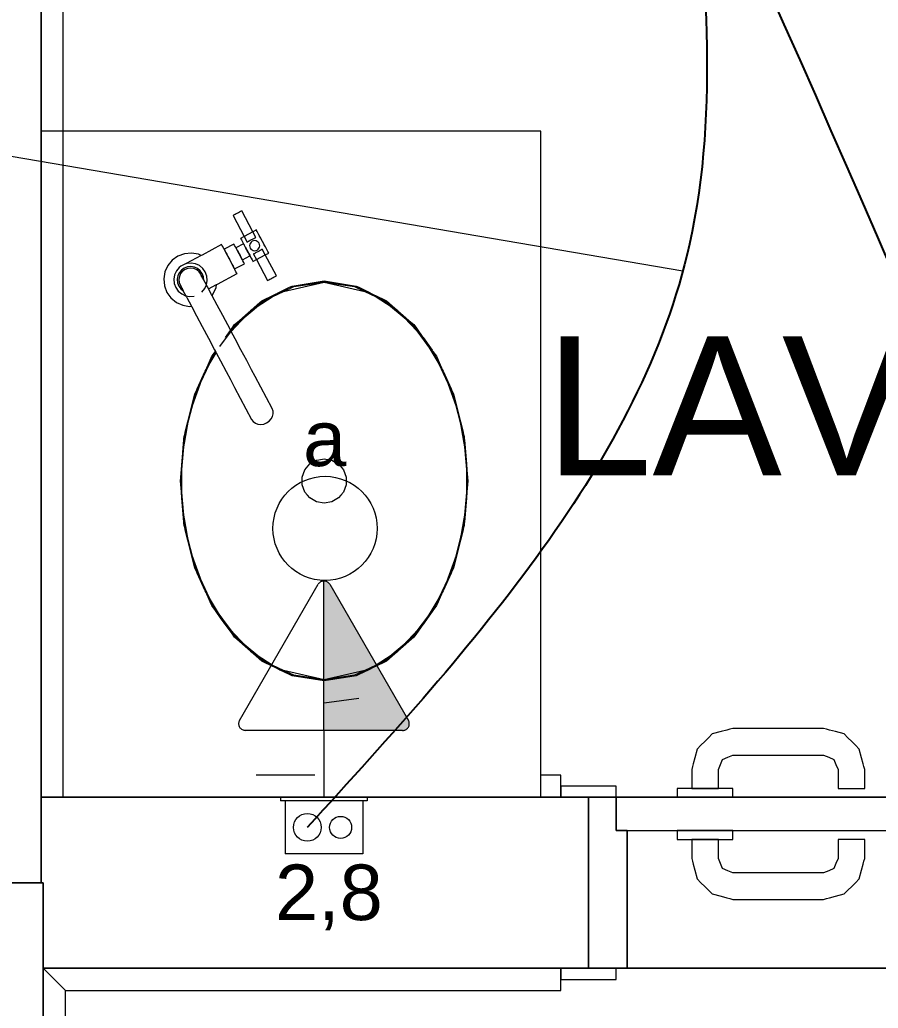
# Model space of a CAD drawing. Header units: millimetres. Extents: x 3.1 to 48, y 1.7 to 17.8.
# Drawn here: x 5.637 to 7.183, y 12.167 to 13.948 of the extents above; entities that cross this region are included whole.
import ezdxf

# ---------------------------------------------------------------- set-up
doc = ezdxf.new("R2010")
doc.units = ezdxf.units.MM
doc.layers.add('EL-Eletroduto', color=30, linetype='Continuous')
for name, color, linetype, lineweight in [('EL-Fios (Retorno)', 10, 'Continuous', 15), ('EL-Interruptor', 3, 'Continuous', 20), ('EL-Tomadas', 150, 'Continuous', 20), ('IFC-Caixa de passagem-Contorno', 44, 'Continuous', 5), ('IFC-Elemento construtivo genérico-Contorno', 253, 'Continuous', 5), ('IFC-Elemento de mobília-Contorno', 253, 'Continuous', 5), ('IFC-Elemento terminal-Contorno', 253, 'Continuous', 5), ('IFC-Laje-Contorno', 253, 'Continuous', 5), ('IFC-Parede padrão-Contorno', 253, 'Continuous', 5), ('IFC-Parede-Contorno', 253, 'Continuous', 5), ('IFC-Porta-Contorno', 253, 'Continuous', 5), ('Textos', 2, 'Continuous', 9)]:
    doc.layers.add(name, color=color, linetype=linetype, lineweight=lineweight)
doc.styles.add('Arial', font='arial.ttf')
doc.styles.get("Standard").update_dxf_attribs({"font": 'arial.ttf'})

msp = doc.modelspace()

# ---------------------------------------------------------------- hatches: boundary and pattern name
at = {"layer": 'EL-Tomadas', "linetype": 'Continuous'}
msp.add_hatch(color=161, dxfattribs=at).paths.add_polyline_path([(6.1852, 12.6675), (6.1852, 12.9368), (6.1876, 12.9366), (6.1907, 12.9355), (6.1929, 12.934), (6.1946, 12.9322), (6.1958, 12.9305), (6.3383, 12.6831), (6.3388, 12.6804), (6.3387, 12.6776), (6.3379, 12.6747), (6.3367, 12.6726), (6.334, 12.6698), (6.3306, 12.668), (6.3281, 12.6675), (6.1852, 12.6675)])

# ---------------------------------------------------------------- linework, layer by layer
at = {"layer": 'EL-Eletroduto'}
for points in [[(6.8436, 14.3227), (6.8436, 13.5437), (6.1552, 12.4928)], [(8.1856, 8.463), (8.1856, 10.1606), (6.8436, 14.3227)]]:
    msp.add_spline(points, degree=3, dxfattribs=at)
at = {"layer": 'EL-Fios (Retorno)'}
msp.add_line((4.8632, 13.8314), (6.8317, 13.4957), dxfattribs=at)
at = {"layer": 'EL-Interruptor'}
msp.add_circle((6.1872, 13.0315), 0.0938, dxfattribs=at)
at = {"layer": 'EL-Tomadas'}
for p, q in [((6.0332, 12.6856), (6.1748, 12.9308)), ((6.1852, 12.6675), (6.1852, 12.9368)), ((6.1956, 12.9308), (6.3373, 12.6854)), ((6.3269, 12.6674), (6.0436, 12.6676)), ((6.1852, 12.6676), (6.1852, 12.547))]:
    msp.add_line(p, q, dxfattribs=at)
for points in [[(6.1956, 12.9308), (6.1948, 12.932), (6.1939, 12.9331), (6.1929, 12.934), (6.1918, 12.9349), (6.1906, 12.9356), (6.1893, 12.9361), (6.188, 12.9365), (6.1866, 12.9367), (6.1852, 12.9368), (6.1838, 12.9367), (6.1824, 12.9365), (6.1811, 12.9361), (6.1798, 12.9356), (6.1786, 12.9349), (6.1775, 12.934), (6.1765, 12.9331), (6.1756, 12.932), (6.1748, 12.9308)], [(6.0332, 12.6856), (6.0326, 12.6843), (6.0321, 12.683), (6.0318, 12.6817), (6.0316, 12.6803), (6.0316, 12.6789), (6.0318, 12.6775), (6.0321, 12.6761), (6.0326, 12.6748), (6.0332, 12.6736), (6.034, 12.6724), (6.0349, 12.6713), (6.0359, 12.6704), (6.037, 12.6696), (6.0382, 12.6689), (6.0395, 12.6683), (6.0408, 12.6679), (6.0422, 12.6677), (6.0436, 12.6676)], [(6.3269, 12.6674), (6.3283, 12.6675), (6.3296, 12.6678), (6.331, 12.6682), (6.3322, 12.6687), (6.3335, 12.6694), (6.3346, 12.6702), (6.3356, 12.6712), (6.3365, 12.6723), (6.3373, 12.6734), (6.3379, 12.6747), (6.3384, 12.676), (6.3387, 12.6774), (6.3388, 12.6787), (6.3388, 12.6801), (6.3387, 12.6815), (6.3384, 12.6829), (6.3379, 12.6842), (6.3373, 12.6854)]]:
    msp.add_lwpolyline(points, dxfattribs=at)
at = {"layer": 'IFC-Caixa de passagem-Contorno'}
for p, q in [((6.2632, 12.5464), (6.1072, 12.5464)), ((6.1072, 12.5464), (6.1072, 12.5404)), ((6.2632, 12.5404), (6.1072, 12.5404)), ((6.1152, 12.5404), (6.1152, 12.4454)), ((6.2552, 12.5404), (6.2552, 12.4454)), ((6.2632, 12.5464), (6.2632, 12.5404)), ((6.2552, 12.4454), (6.1152, 12.4454))]:
    msp.add_line(p, q, dxfattribs=at)
for centre, radius in [((6.1552, 12.4928), 0.025), ((6.2152, 12.4928), 0.0199)]:
    msp.add_circle(centre, radius, dxfattribs=at)
at = {"layer": 'IFC-Elemento construtivo genérico-Contorno', "lineweight": 5}
for p, q in [((5.7156, 13.9043), (5.7156, 14.741)), ((5.6756, 14.0636), (5.6756, 13.747)), ((5.7156, 13.747), (5.7156, 13.9043)), ((6.1686, 12.587), (6.0632, 12.587)), ((6.6116, 12.587), (6.5756, 12.587)), ((6.6116, 12.567), (6.6116, 12.587)), ((6.6116, 12.547), (6.6116, 12.567)), ((6.5756, 12.547), (6.5767, 12.547)), ((6.5767, 12.547), (6.6116, 12.547)), ((5.6796, 12.239), (5.6796, 5.407)), ((5.7196, 12.199), (5.6796, 12.239)), ((5.6796, 12.239), (5.7196, 12.199)), ((6.6116, 12.239), (5.6796, 12.239)), ((6.6116, 12.219), (6.6116, 12.239)), ((6.6116, 12.199), (6.6116, 12.219)), ((5.7196, 5.447), (5.7196, 12.199)), ((5.7196, 12.199), (6.6116, 12.199))]:
    msp.add_line(p, q, dxfattribs=at)
at = {"layer": 'IFC-Elemento de mobília-Contorno', "lineweight": 5}
for p, q in [((5.6756, 13.747), (5.6756, 13.5749)), ((5.7156, 13.747), (5.6756, 13.747)), ((5.7156, 13.4862), (5.7156, 13.747)), ((5.9406, 13.747), (5.7156, 13.747)), ((5.949, 13.747), (5.9406, 13.747)), ((5.9779, 13.747), (5.949, 13.747)), ((6.0716, 13.747), (5.9779, 13.747)), ((6.0968, 13.747), (6.0716, 13.747)), ((6.1662, 13.747), (6.0968, 13.747)), ((6.205, 13.747), (6.1662, 13.747)), ((6.2743, 13.747), (6.205, 13.747)), ((6.2996, 13.747), (6.2743, 13.747)), ((6.3932, 13.747), (6.2996, 13.747)), ((6.4222, 13.747), (6.3932, 13.747)), ((6.4751, 13.747), (6.4222, 13.747)), ((6.5756, 13.747), (6.4751, 13.747)), ((6.5756, 13.5857), (6.5756, 13.747)), ((5.6756, 13.5749), (5.6756, 13.3212)), ((6.5756, 13.5385), (6.5756, 13.5857)), ((6.5756, 13.447), (6.5756, 13.5385)), ((5.7156, 13.2672), (5.7156, 13.4862)), ((6.105, 13.457), (6.1232, 13.4659)), ((6.1232, 13.4659), (6.128, 13.4682)), ((6.128, 13.4682), (6.1856, 13.4773)), ((6.1856, 13.4773), (6.2431, 13.4682)), ((6.2431, 13.4682), (6.248, 13.4659)), ((6.248, 13.4659), (6.2673, 13.4564)), ((6.0767, 13.4432), (6.0828, 13.4462)), ((6.0828, 13.4462), (6.0847, 13.4471)), ((6.0847, 13.4471), (6.0969, 13.4531)), ((6.0969, 13.4531), (6.1046, 13.4568)), ((6.1046, 13.4568), (6.105, 13.457)), ((6.2673, 13.4564), (6.268, 13.4561)), ((6.268, 13.4561), (6.2864, 13.4471)), ((6.2864, 13.4471), (6.2883, 13.4462)), ((6.2883, 13.4462), (6.2978, 13.4416)), ((6.5756, 13.4161), (6.5756, 13.447)), ((6.0331, 13.4063), (6.0697, 13.4384)), ((6.0697, 13.4384), (6.0734, 13.4416)), ((6.0734, 13.4416), (6.0767, 13.4432)), ((6.2978, 13.4416), (6.3381, 13.4063)), ((6.5756, 13.3088), (6.5756, 13.4161)), ((6.0196, 13.392), (6.0243, 13.3987)), ((6.0243, 13.3987), (6.0331, 13.4063)), ((6.3381, 13.4063), (6.3468, 13.3987)), ((6.3468, 13.3987), (6.3516, 13.392)), ((6.0077, 13.3755), (6.0196, 13.392)), ((6.3516, 13.392), (6.3634, 13.3755)), ((6.3634, 13.3755), (6.3637, 13.3752)), ((6.3637, 13.3752), (6.38, 13.3524)), ((5.9802, 13.3346), (5.9834, 13.3416)), ((5.9834, 13.3416), (5.984, 13.3425)), ((5.984, 13.3425), (5.9898, 13.3505)), ((6.38, 13.3524), (6.3814, 13.3505)), ((6.3814, 13.3505), (6.3878, 13.3416)), ((6.3878, 13.3416), (6.3897, 13.3374)), ((5.6756, 13.3212), (5.6756, 13.2477)), ((5.9722, 13.3167), (5.9802, 13.3346)), ((6.3897, 13.3374), (6.3909, 13.3346)), ((6.3909, 13.3346), (6.399, 13.3167)), ((5.957, 13.2831), (5.9712, 13.3146)), ((5.9712, 13.3146), (5.9722, 13.3167)), ((6.399, 13.3167), (6.3999, 13.3146)), ((6.3999, 13.3146), (6.4141, 13.2831)), ((6.5756, 13.3062), (6.5756, 13.3088)), ((6.5756, 13.1984), (6.5756, 13.3062)), ((5.9509, 13.2668), (5.9516, 13.2693)), ((5.9516, 13.2693), (5.9526, 13.2733)), ((5.9526, 13.2733), (5.9562, 13.2814)), ((5.9562, 13.2814), (5.957, 13.2831)), ((6.4141, 13.2831), (6.4149, 13.2814)), ((6.4149, 13.2814), (6.4186, 13.2733)), ((6.4186, 13.2733), (6.4196, 13.2693)), ((6.4196, 13.2693), (6.4202, 13.2668)), ((5.7156, 13.2655), (5.7156, 13.2672)), ((5.7156, 13.1284), (5.7156, 13.2655)), ((5.9454, 13.2447), (5.9467, 13.2499)), ((5.9467, 13.2499), (5.9509, 13.2668)), ((6.4202, 13.2668), (6.4244, 13.2499)), ((6.4244, 13.2499), (6.4258, 13.2447)), ((5.6756, 13.2477), (5.6756, 13.1406)), ((5.9354, 13.2049), (5.9454, 13.2447)), ((6.4258, 13.2447), (6.4358, 13.2049)), ((5.9331, 13.1932), (5.9335, 13.1971)), ((5.9335, 13.1971), (5.935, 13.2033)), ((5.935, 13.2033), (5.9354, 13.2049)), ((6.4358, 13.2049), (6.4361, 13.2033)), ((6.4361, 13.2033), (6.4377, 13.1971)), ((6.4377, 13.1971), (6.438, 13.1932)), ((6.5756, 13.154), (6.5756, 13.1984)), ((5.9318, 13.1766), (5.933, 13.1913)), ((5.933, 13.1913), (5.9331, 13.1932)), ((6.438, 13.1932), (6.4382, 13.1913)), ((6.4382, 13.1913), (6.4417, 13.1477)), ((5.9275, 13.1231), (5.9311, 13.1677)), ((5.9311, 13.1677), (5.9318, 13.1766)), ((6.4417, 13.1477), (6.4426, 13.1363)), ((6.5756, 13.0799), (6.5756, 13.154)), ((5.6756, 13.1406), (5.6756, 13.0933)), ((5.7156, 13.1056), (5.7156, 13.1284)), ((6.4426, 13.1363), (6.4437, 13.1231)), ((5.927, 13.117), (5.9275, 13.1231)), ((5.9275, 13.1108), (5.927, 13.117)), ((5.9285, 13.0976), (5.9275, 13.1108)), ((6.4437, 13.1108), (6.4426, 13.0976)), ((6.4437, 13.1231), (6.4442, 13.117)), ((6.4442, 13.117), (6.4437, 13.1108)), ((5.6756, 13.0933), (5.6756, 12.9863)), ((5.7156, 12.9685), (5.7156, 13.1056)), ((5.9295, 13.0862), (5.9285, 13.0976)), ((6.4426, 13.0976), (6.4417, 13.0862)), ((5.933, 13.0427), (5.9295, 13.0862)), ((6.4417, 13.0862), (6.4382, 13.0427)), ((6.5756, 13.0355), (6.5756, 13.0799)), ((5.9331, 13.0407), (5.933, 13.0427)), ((5.9335, 13.0368), (5.9331, 13.0407)), ((5.935, 13.0306), (5.9335, 13.0368)), ((6.4377, 13.0368), (6.4361, 13.0306)), ((6.438, 13.0407), (6.4377, 13.0368)), ((6.4382, 13.0427), (6.438, 13.0407)), ((5.9354, 13.0291), (5.935, 13.0306)), ((5.9454, 12.9892), (5.9354, 13.0291)), ((6.4358, 13.0291), (6.4258, 12.9892)), ((6.4361, 13.0306), (6.4358, 13.0291)), ((6.5756, 12.9278), (6.5756, 13.0355)), ((5.6756, 12.9863), (5.6756, 12.9127)), ((5.9467, 12.984), (5.9454, 12.9892)), ((5.9509, 12.9672), (5.9467, 12.984)), ((6.4244, 12.984), (6.4202, 12.9672)), ((6.4258, 12.9892), (6.4244, 12.984)), ((5.7156, 12.9668), (5.7156, 12.9685)), ((5.7156, 12.7478), (5.7156, 12.9668)), ((5.9526, 12.9606), (5.9509, 12.9672)), ((6.4202, 12.9672), (6.4196, 12.9647)), ((5.9562, 12.9525), (5.9526, 12.9606)), ((5.957, 12.9508), (5.9562, 12.9525)), ((5.9712, 12.9193), (5.957, 12.9508)), ((6.4141, 12.9508), (6.3999, 12.9193)), ((6.4149, 12.9525), (6.4141, 12.9508)), ((6.4186, 12.9606), (6.4149, 12.9525)), ((6.4196, 12.9647), (6.4186, 12.9606)), ((5.6756, 12.9127), (5.6756, 12.6591)), ((5.9722, 12.9172), (5.9712, 12.9193)), ((5.9802, 12.8993), (5.9722, 12.9172)), ((6.399, 12.9172), (6.3909, 12.8993)), ((6.3999, 12.9193), (6.399, 12.9172)), ((6.5756, 12.9252), (6.5756, 12.9278)), ((6.5756, 12.8179), (6.5756, 12.9252)), ((5.9834, 12.8923), (5.9802, 12.8993)), ((6.3909, 12.8993), (6.3878, 12.8923)), ((5.9898, 12.8834), (5.9834, 12.8923)), ((5.9911, 12.8816), (5.9898, 12.8834)), ((5.9991, 12.8705), (5.9911, 12.8816)), ((6.38, 12.8816), (6.3637, 12.8587)), ((6.3814, 12.8834), (6.38, 12.8816)), ((6.3878, 12.8923), (6.3814, 12.8834)), ((6.0075, 12.8587), (5.9991, 12.8705)), ((6.0077, 12.8584), (6.0075, 12.8587)), ((6.0196, 12.8419), (6.0077, 12.8584)), ((6.3635, 12.8584), (6.3516, 12.8419)), ((6.3637, 12.8587), (6.3635, 12.8584)), ((6.0243, 12.8353), (6.0196, 12.8419)), ((6.3516, 12.8419), (6.3468, 12.8353)), ((6.0331, 12.8276), (6.0243, 12.8353)), ((6.0734, 12.7923), (6.0331, 12.8276)), ((6.3381, 12.8276), (6.2978, 12.7923)), ((6.3468, 12.8353), (6.3381, 12.8276)), ((6.5756, 12.6954), (6.5756, 12.8179)), ((6.0828, 12.7877), (6.0734, 12.7923)), ((6.0847, 12.7868), (6.0828, 12.7877)), ((6.2883, 12.7877), (6.2864, 12.7868)), ((6.2978, 12.7923), (6.2883, 12.7877)), ((6.1031, 12.7778), (6.0847, 12.7868)), ((6.1038, 12.7775), (6.1031, 12.7778)), ((6.1232, 12.7681), (6.1038, 12.7775)), ((6.2661, 12.7769), (6.248, 12.7681)), ((6.2665, 12.7771), (6.2661, 12.7769)), ((6.2864, 12.7868), (6.2665, 12.7771)), ((6.128, 12.7657), (6.1232, 12.7681)), ((6.1856, 12.7567), (6.128, 12.7657)), ((6.2431, 12.7657), (6.1856, 12.7567)), ((6.248, 12.7681), (6.2431, 12.7657)), ((5.7156, 12.587), (5.7156, 12.7478)), ((6.5756, 12.6681), (6.5756, 12.6954)), ((6.5756, 12.6481), (6.5756, 12.6681)), ((5.6756, 12.6591), (5.6756, 12.547)), ((6.5756, 12.587), (6.5756, 12.6481)), ((5.7156, 12.547), (5.7156, 12.587)), ((6.5756, 12.547), (6.5756, 12.587)), ((5.6756, 12.547), (5.7156, 12.547)), ((5.7156, 12.547), (5.7945, 12.547)), ((5.7945, 12.547), (5.9731, 12.547)), ((5.9731, 12.547), (6.0175, 12.547)), ((6.0175, 12.547), (6.0565, 12.547)), ((6.0565, 12.547), (6.1391, 12.547)), ((6.1391, 12.547), (6.1399, 12.547)), ((6.1399, 12.547), (6.2313, 12.547)), ((6.2313, 12.547), (6.232, 12.547)), ((6.232, 12.547), (6.3536, 12.547)), ((6.3536, 12.547), (6.3981, 12.547)), ((6.3981, 12.547), (6.5756, 12.547))]:
    msp.add_line(p, q, dxfattribs=at)
at = {"layer": 'IFC-Elemento terminal-Contorno', "lineweight": 5}
for p, q in [((6.0217, 13.5952), (6.0214, 13.595)), ((6.0214, 13.595), (6.0414, 13.5574)), ((6.0225, 13.5956), (6.0217, 13.5952)), ((6.0238, 13.5963), (6.0225, 13.5956)), ((6.0254, 13.5971), (6.0238, 13.5963)), ((6.0273, 13.5981), (6.0254, 13.5971)), ((6.0294, 13.5992), (6.0273, 13.5981)), ((6.0315, 13.6003), (6.0294, 13.5992)), ((6.0334, 13.6014), (6.0315, 13.6003)), ((6.035, 13.6022), (6.0334, 13.6014)), ((6.0363, 13.6029), (6.035, 13.6022)), ((6.0371, 13.6033), (6.0363, 13.6029)), ((6.0374, 13.6035), (6.0371, 13.6033)), ((6.0574, 13.5659), (6.0374, 13.6035)), ((6.0414, 13.5574), (6.0352, 13.5541)), ((6.0352, 13.5541), (6.0356, 13.5534)), ((6.0356, 13.5534), (6.0367, 13.5513)), ((6.0574, 13.5659), (6.0414, 13.5574)), ((6.0414, 13.5574), (6.0467, 13.5474)), ((6.0547, 13.5517), (6.0568, 13.5528)), ((6.0568, 13.5528), (6.0587, 13.5538)), ((6.0635, 13.5692), (6.0574, 13.5659)), ((6.0627, 13.5559), (6.0574, 13.5659)), ((6.0587, 13.5538), (6.0603, 13.5547)), ((6.0603, 13.5547), (6.0616, 13.5553)), ((6.0616, 13.5553), (6.0624, 13.5558)), ((6.0624, 13.5558), (6.0627, 13.5559)), ((6.0639, 13.5685), (6.0635, 13.5692)), ((6.065, 13.5664), (6.0639, 13.5685)), ((6.0668, 13.5631), (6.065, 13.5664)), ((6.0688, 13.5592), (6.0668, 13.5631)), ((6.0689, 13.5592), (6.0688, 13.5592)), ((6.0691, 13.5588), (6.0689, 13.5592)), ((6.0694, 13.5582), (6.0691, 13.5588)), ((6.0714, 13.5545), (6.0694, 13.5582)), ((6.0717, 13.5538), (6.0714, 13.5545)), ((6.0746, 13.5484), (6.0717, 13.5538)), ((6.0009, 13.5427), (5.9658, 13.524)), ((6.0014, 13.5418), (6.0009, 13.5427)), ((6.0028, 13.5392), (6.0014, 13.5418)), ((6.005, 13.535), (6.0028, 13.5392)), ((6.0054, 13.5343), (6.005, 13.535)), ((6.0232, 13.5437), (6.0054, 13.5343)), ((6.0235, 13.5431), (6.0232, 13.5437)), ((6.0244, 13.5414), (6.0235, 13.5431)), ((6.0259, 13.5385), (6.0244, 13.5414)), ((6.0279, 13.5349), (6.0259, 13.5385)), ((6.0406, 13.5441), (6.0268, 13.5368)), ((6.0268, 13.5368), (6.027, 13.5365)), ((6.027, 13.5365), (6.0276, 13.5354)), ((6.0276, 13.5354), (6.0285, 13.5337)), ((6.0301, 13.5306), (6.0279, 13.5349)), ((6.0367, 13.5513), (6.0385, 13.548)), ((6.0385, 13.548), (6.0405, 13.5442)), ((6.0405, 13.5442), (6.0405, 13.5442)), ((6.0405, 13.5442), (6.0408, 13.5437)), ((6.0407, 13.5437), (6.0406, 13.5441)), ((6.0413, 13.5427), (6.0407, 13.5437)), ((6.0408, 13.5437), (6.0411, 13.5432)), ((6.0411, 13.5432), (6.043, 13.5394)), ((6.0422, 13.541), (6.0413, 13.5427)), ((6.0434, 13.5387), (6.0422, 13.541)), ((6.043, 13.5394), (6.0434, 13.5387)), ((6.0434, 13.5387), (6.0463, 13.5333)), ((6.0448, 13.5361), (6.0434, 13.5387)), ((6.0463, 13.5333), (6.0448, 13.5361)), ((6.0467, 13.5474), (6.047, 13.5476)), ((6.047, 13.5476), (6.0478, 13.548)), ((6.0478, 13.548), (6.0491, 13.5487)), ((6.0491, 13.5487), (6.0507, 13.5496)), ((6.0507, 13.5496), (6.0526, 13.5506)), ((6.0518, 13.5435), (6.0514, 13.5412)), ((6.0514, 13.5412), (6.0517, 13.5388)), ((6.0517, 13.5388), (6.0525, 13.5366)), ((6.0528, 13.5456), (6.0518, 13.5435)), ((6.0525, 13.5366), (6.0538, 13.5347)), ((6.0526, 13.5506), (6.0547, 13.5517)), ((6.0543, 13.5474), (6.0528, 13.5456)), ((6.0562, 13.5488), (6.0543, 13.5474)), ((6.0584, 13.5496), (6.0562, 13.5488)), ((6.0608, 13.5499), (6.0584, 13.5496)), ((6.0631, 13.5495), (6.0608, 13.5499)), ((6.0652, 13.5485), (6.0631, 13.5495)), ((6.067, 13.547), (6.0652, 13.5485)), ((6.0666, 13.5343), (6.0681, 13.5361)), ((6.0684, 13.5451), (6.067, 13.547)), ((6.0681, 13.5361), (6.0691, 13.5382)), ((6.0692, 13.5429), (6.0684, 13.5451)), ((6.0691, 13.5382), (6.0695, 13.5405)), ((6.0695, 13.5405), (6.0692, 13.5429)), ((6.0775, 13.543), (6.0746, 13.5484)), ((6.0778, 13.5423), (6.0775, 13.543)), ((6.0798, 13.5385), (6.0778, 13.5423)), ((6.0801, 13.538), (6.0798, 13.5385)), ((6.0804, 13.5375), (6.0801, 13.538)), ((6.0804, 13.5375), (6.0804, 13.5375)), ((6.0824, 13.5337), (6.0804, 13.5375)), ((5.9223, 13.5219), (5.9121, 13.5146)), ((5.9341, 13.5263), (5.9223, 13.5219)), ((5.9466, 13.5275), (5.9341, 13.5263)), ((5.9641, 13.5231), (5.9368, 13.5086)), ((5.959, 13.5254), (5.9466, 13.5275)), ((5.9641, 13.5231), (5.959, 13.5254)), ((5.9658, 13.524), (5.9641, 13.5231)), ((6.0054, 13.5343), (6.0057, 13.5337)), ((6.0078, 13.5296), (6.0054, 13.5343)), ((6.0057, 13.5337), (6.0066, 13.5319)), ((6.0066, 13.5319), (6.0081, 13.5291)), ((6.0112, 13.5233), (6.0078, 13.5296)), ((6.0081, 13.5291), (6.0101, 13.5254)), ((6.0101, 13.5254), (6.0123, 13.5211)), ((6.0148, 13.5166), (6.0112, 13.5233)), ((6.0123, 13.5211), (6.0148, 13.5166)), ((6.0285, 13.5337), (6.0297, 13.5314)), ((6.0297, 13.5314), (6.0311, 13.5288)), ((6.0326, 13.526), (6.0301, 13.5306)), ((6.0311, 13.5288), (6.0326, 13.526)), ((6.035, 13.5215), (6.0326, 13.526)), ((6.0326, 13.526), (6.0341, 13.5232)), ((6.0341, 13.5232), (6.0354, 13.5206)), ((6.0373, 13.5172), (6.035, 13.5215)), ((6.0354, 13.5206), (6.0366, 13.5184)), ((6.0366, 13.5184), (6.0375, 13.5167)), ((6.0383, 13.5152), (6.0373, 13.5172)), ((6.0383, 13.5152), (6.052, 13.5225)), ((6.0463, 13.5333), (6.0492, 13.5279)), ((6.0478, 13.5305), (6.0463, 13.5333)), ((6.0492, 13.5279), (6.0478, 13.5305)), ((6.0492, 13.5279), (6.0495, 13.5272)), ((6.0503, 13.5257), (6.0492, 13.5279)), ((6.0495, 13.5272), (6.0515, 13.5235)), ((6.0513, 13.524), (6.0503, 13.5257)), ((6.0518, 13.5229), (6.0513, 13.524)), ((6.0515, 13.5235), (6.0518, 13.5229)), ((6.052, 13.5225), (6.0518, 13.5229)), ((6.0518, 13.5229), (6.052, 13.5225)), ((6.052, 13.5225), (6.052, 13.5225)), ((6.052, 13.5225), (6.0541, 13.5186)), ((6.0538, 13.5347), (6.0557, 13.5332)), ((6.0541, 13.5186), (6.0559, 13.5153)), ((6.0557, 13.5332), (6.0578, 13.5322)), ((6.0578, 13.5322), (6.0601, 13.5318)), ((6.0585, 13.5259), (6.0582, 13.5258)), ((6.0582, 13.5258), (6.0635, 13.5158)), ((6.0593, 13.5264), (6.0585, 13.5259)), ((6.0606, 13.527), (6.0593, 13.5264)), ((6.0601, 13.5318), (6.0625, 13.5321)), ((6.0622, 13.5279), (6.0606, 13.527)), ((6.0641, 13.5289), (6.0622, 13.5279)), ((6.0625, 13.5321), (6.0647, 13.5329)), ((6.0635, 13.5158), (6.0795, 13.5243)), ((6.0662, 13.53), (6.0641, 13.5289)), ((6.0647, 13.5329), (6.0666, 13.5343)), ((6.0683, 13.5311), (6.0662, 13.53)), ((6.0702, 13.5321), (6.0683, 13.5311)), ((6.0718, 13.533), (6.0702, 13.5321)), ((6.0731, 13.5337), (6.0718, 13.533)), ((6.0739, 13.5341), (6.0731, 13.5337)), ((6.0742, 13.5343), (6.0739, 13.5341)), ((6.0795, 13.5243), (6.0742, 13.5343)), ((6.0795, 13.5243), (6.0857, 13.5276)), ((6.0995, 13.4867), (6.0795, 13.5243)), ((6.0842, 13.5304), (6.0824, 13.5337)), ((6.0853, 13.5283), (6.0842, 13.5304)), ((6.0857, 13.5276), (6.0853, 13.5283)), ((5.9041, 13.5049), (5.8989, 13.4935)), ((5.9121, 13.5146), (5.9041, 13.5049)), ((5.9244, 13.5014), (5.9194, 13.4953)), ((5.9277, 13.5037), (5.9244, 13.5014)), ((5.9308, 13.506), (5.9277, 13.5037)), ((5.9336, 13.5006), (5.9285, 13.497)), ((5.9344, 13.5073), (5.9308, 13.506)), ((5.9395, 13.5028), (5.9336, 13.5006)), ((5.9381, 13.5087), (5.9344, 13.5073)), ((5.9368, 13.5086), (5.9344, 13.5073)), ((5.9402, 13.4999), (5.935, 13.4979)), ((5.9402, 13.4999), (5.935, 13.498)), ((5.9459, 13.5095), (5.9381, 13.5087)), ((5.9457, 13.5034), (5.9395, 13.5028)), ((5.9456, 13.5004), (5.9402, 13.4999)), ((5.9456, 13.5004), (5.9402, 13.4999)), ((5.951, 13.4995), (5.9456, 13.5004)), ((5.951, 13.4995), (5.9456, 13.5004)), ((5.9519, 13.5024), (5.9457, 13.5034)), ((5.9537, 13.5082), (5.9459, 13.5095)), ((5.956, 13.4972), (5.951, 13.4995)), ((5.956, 13.4972), (5.951, 13.4995)), ((5.9576, 13.4998), (5.9519, 13.5024)), ((5.9608, 13.5049), (5.9537, 13.5082)), ((5.9625, 13.4958), (5.9576, 13.4998)), ((5.9669, 13.4999), (5.9608, 13.5049)), ((5.9714, 13.4935), (5.9669, 13.4999)), ((6.0184, 13.5098), (6.0148, 13.5166)), ((6.0148, 13.5166), (6.0172, 13.512)), ((6.0172, 13.512), (6.0195, 13.5077)), ((6.0217, 13.5035), (6.0184, 13.5098)), ((6.0195, 13.5077), (6.0214, 13.5041)), ((6.0214, 13.5041), (6.0229, 13.5012)), ((6.0242, 13.4989), (6.0217, 13.5035)), ((6.0229, 13.5012), (6.0239, 13.4995)), ((6.0239, 13.4995), (6.0242, 13.4989)), ((6.0242, 13.4989), (6.042, 13.5083)), ((6.0375, 13.5167), (6.0381, 13.5156)), ((6.0381, 13.5156), (6.0383, 13.5152)), ((6.0392, 13.5135), (6.0383, 13.5152)), ((6.0407, 13.5107), (6.0392, 13.5135)), ((6.0417, 13.5089), (6.0407, 13.5107)), ((6.042, 13.5083), (6.0417, 13.5089)), ((6.0559, 13.5153), (6.057, 13.5132)), ((6.057, 13.5132), (6.0573, 13.5125)), ((6.0573, 13.5125), (6.0635, 13.5158)), ((6.0635, 13.5158), (6.0835, 13.4782)), ((5.8989, 13.4935), (5.8968, 13.4811)), ((5.9162, 13.4882), (5.9149, 13.4805)), ((5.9194, 13.4953), (5.9162, 13.4882)), ((5.9219, 13.4864), (5.9209, 13.4803)), ((5.9245, 13.4922), (5.9219, 13.4864)), ((5.9248, 13.4856), (5.9239, 13.4801)), ((5.9248, 13.4855), (5.9239, 13.4801)), ((5.9285, 13.497), (5.9245, 13.4922)), ((5.9271, 13.4905), (5.9248, 13.4855)), ((5.9271, 13.4905), (5.9248, 13.4856)), ((5.9306, 13.4948), (5.9271, 13.4905)), ((5.9306, 13.4948), (5.9271, 13.4905)), ((5.935, 13.498), (5.9306, 13.4948)), ((5.935, 13.4979), (5.9306, 13.4948)), ((5.9603, 13.4937), (5.956, 13.4972)), ((5.9603, 13.4937), (5.956, 13.4972)), ((5.9634, 13.4893), (5.9603, 13.4937)), ((5.9634, 13.4893), (5.9603, 13.4937)), ((5.9661, 13.4907), (5.9625, 13.4958)), ((5.9661, 13.4842), (5.9634, 13.4893)), ((5.9654, 13.4841), (5.9634, 13.4893)), ((5.9683, 13.4848), (5.9661, 13.4907)), ((5.9688, 13.4791), (5.9661, 13.4842)), ((5.9689, 13.479), (5.9683, 13.4848)), ((5.9742, 13.4862), (5.9714, 13.4935)), ((5.9749, 13.4784), (5.9742, 13.4862)), ((5.9935, 13.4718), (6.0287, 13.4905)), ((6.0246, 13.4981), (6.0242, 13.4989)), ((6.0268, 13.494), (6.0246, 13.4981)), ((6.0282, 13.4914), (6.0268, 13.494)), ((6.0287, 13.4905), (6.0282, 13.4914)), ((6.0894, 13.4814), (6.0915, 13.4825)), ((6.0915, 13.4825), (6.0936, 13.4836)), ((6.0936, 13.4836), (6.0955, 13.4846)), ((6.0955, 13.4846), (6.0971, 13.4854)), ((6.0971, 13.4854), (6.0984, 13.4861)), ((6.0984, 13.4861), (6.0992, 13.4865)), ((6.0992, 13.4865), (6.0995, 13.4867)), ((5.8968, 13.4811), (5.898, 13.4686)), ((5.898, 13.4686), (5.9024, 13.4568)), ((5.9149, 13.4805), (5.9156, 13.4727)), ((5.9156, 13.4727), (5.9184, 13.4653)), ((5.9184, 13.4653), (5.9229, 13.4589)), ((5.9209, 13.4803), (5.9215, 13.474)), ((5.9215, 13.474), (5.9237, 13.4681)), ((5.9237, 13.4681), (5.9273, 13.463)), ((5.9239, 13.4801), (5.9244, 13.4747)), ((5.9239, 13.4801), (5.9244, 13.4747)), ((5.9244, 13.4747), (5.9275, 13.468)), ((5.9244, 13.4747), (5.9264, 13.4696)), ((5.9264, 13.4696), (5.9275, 13.468)), ((5.9275, 13.468), (5.9279, 13.4671)), ((5.9279, 13.4671), (5.9275, 13.4674)), ((5.9275, 13.4674), (5.928, 13.4669)), ((5.9279, 13.4671), (5.928, 13.4669)), ((5.928, 13.4669), (5.9283, 13.4661)), ((5.9283, 13.4661), (5.9287, 13.4653)), ((5.9287, 13.4653), (5.9286, 13.4653)), ((5.9286, 13.4653), (5.9287, 13.4653)), ((5.9287, 13.4653), (5.9306, 13.4639)), ((5.9287, 13.4653), (5.9287, 13.4653)), ((5.9287, 13.4653), (5.9291, 13.4645)), ((5.9291, 13.4645), (5.9296, 13.4635)), ((5.9689, 13.479), (5.9688, 13.4791)), ((5.969, 13.4789), (5.9689, 13.479)), ((5.9735, 13.4703), (5.969, 13.4789)), ((5.9704, 13.4635), (5.9736, 13.4706)), ((5.9745, 13.4685), (5.9735, 13.4703)), ((5.9736, 13.4706), (5.9749, 13.4784)), ((5.9758, 13.466), (5.9745, 13.4685)), ((5.9773, 13.4632), (5.9758, 13.466)), ((5.9773, 13.4632), (5.9918, 13.4709)), ((5.9857, 13.4539), (5.9909, 13.4653)), ((5.9909, 13.4653), (5.9918, 13.4709)), ((5.9918, 13.4709), (5.9935, 13.4718)), ((6.0835, 13.4782), (6.0838, 13.4784)), ((6.0838, 13.4784), (6.0846, 13.4788)), ((6.0846, 13.4788), (6.0859, 13.4795)), ((6.0859, 13.4795), (6.0875, 13.4803)), ((6.0875, 13.4803), (6.0894, 13.4814)), ((6.1046, 13.4568), (6.1856, 13.4753)), ((6.1136, 13.4589), (6.1311, 13.4671)), ((6.1311, 13.4671), (6.1856, 13.4753)), ((6.1856, 13.4753), (6.1311, 13.4671)), ((6.1856, 13.4753), (6.2401, 13.4671)), ((6.2401, 13.4671), (6.1856, 13.4753)), ((6.1856, 13.4753), (6.2665, 13.4568)), ((6.2401, 13.4671), (6.2576, 13.4589)), ((6.2661, 13.457), (6.2401, 13.4671)), ((5.9024, 13.4568), (5.9097, 13.4466)), ((5.9097, 13.4466), (5.9194, 13.4386)), ((5.9229, 13.4589), (5.929, 13.4539)), ((5.9273, 13.463), (5.9318, 13.4593)), ((5.929, 13.4539), (5.9361, 13.4507)), ((5.9296, 13.4635), (5.9317, 13.4594)), ((5.9317, 13.4594), (5.9318, 13.4593)), ((5.9318, 13.4593), (5.9319, 13.4591)), ((5.9319, 13.4591), (5.9364, 13.4506)), ((5.9361, 13.4507), (5.9439, 13.4494)), ((5.9364, 13.4506), (5.9374, 13.4488)), ((5.9374, 13.4488), (5.9388, 13.4462)), ((5.9388, 13.4462), (5.9458, 13.433)), ((5.9439, 13.4494), (5.9517, 13.4501)), ((5.9654, 13.4574), (5.9704, 13.4635)), ((5.9829, 13.4528), (5.9773, 13.4632)), ((5.9836, 13.4514), (5.9829, 13.4528)), ((5.9836, 13.4514), (5.9857, 13.4539)), ((5.9841, 13.4504), (5.9836, 13.4514)), ((5.9929, 13.4339), (5.9841, 13.4504)), ((6.053, 13.4237), (6.1038, 13.4564)), ((6.1032, 13.4561), (6.0782, 13.4423)), ((6.0782, 13.4423), (6.0917, 13.4486)), ((6.0917, 13.4486), (6.1136, 13.4589)), ((6.2576, 13.4589), (6.2795, 13.4486)), ((6.2673, 13.4564), (6.3181, 13.4237)), ((6.2795, 13.4486), (6.293, 13.4423)), ((5.9194, 13.4386), (5.9308, 13.4334)), ((5.9308, 13.4334), (5.9432, 13.4313)), ((5.9432, 13.4313), (5.9465, 13.4317)), ((5.9458, 13.433), (5.9465, 13.4317)), ((5.9465, 13.4317), (5.947, 13.4307)), ((5.947, 13.4307), (5.9558, 13.4142)), ((6.0029, 13.415), (5.9929, 13.4339)), ((6.0417, 13.4117), (6.0782, 13.4423)), ((6.0782, 13.4423), (6.053, 13.4237)), ((6.293, 13.4423), (6.3051, 13.4321)), ((6.3181, 13.4237), (6.293, 13.4423)), ((6.3051, 13.4321), (6.3294, 13.4117)), ((5.9558, 13.4142), (5.9659, 13.3953)), ((6.0166, 13.3892), (6.0029, 13.415)), ((6.0181, 13.3865), (6.053, 13.4237)), ((6.053, 13.4237), (6.0292, 13.4012)), ((6.0292, 13.4012), (6.0417, 13.4117)), ((6.3419, 13.4012), (6.3181, 13.4237)), ((6.3181, 13.4237), (6.3637, 13.3752)), ((6.3294, 13.4117), (6.3419, 13.4012)), ((5.9659, 13.3953), (5.9771, 13.3742)), ((6.0188, 13.3873), (6.0292, 13.4012)), ((6.3419, 13.4012), (6.3523, 13.3873)), ((6.3634, 13.3755), (6.3419, 13.4012)), ((5.9979, 13.3593), (6.0188, 13.3873)), ((6.017, 13.3885), (6.0166, 13.3892)), ((6.0176, 13.3873), (6.017, 13.3885)), ((6.0181, 13.3865), (6.0176, 13.3873)), ((6.0182, 13.3864), (6.0181, 13.3865)), ((6.0254, 13.3728), (6.0182, 13.3864)), ((6.3523, 13.3873), (6.384, 13.345)), ((5.9771, 13.3742), (5.9883, 13.353)), ((6.0357, 13.3533), (6.0254, 13.3728)), ((6.3644, 13.3742), (6.3999, 13.3146)), ((5.9712, 13.3146), (5.9911, 13.3479)), ((5.9792, 13.328), (5.9872, 13.345)), ((5.9902, 13.3495), (5.9872, 13.345)), ((5.9872, 13.345), (5.9903, 13.3492)), ((5.9883, 13.353), (5.9897, 13.3504)), ((5.9897, 13.3504), (5.9899, 13.3501)), ((5.9899, 13.3501), (5.9902, 13.3495)), ((5.9902, 13.3495), (5.9903, 13.3492)), ((5.9903, 13.3492), (5.9911, 13.3479)), ((5.9911, 13.3479), (5.9987, 13.3336)), ((6.0461, 13.3338), (6.0357, 13.3533)), ((6.384, 13.345), (6.392, 13.328)), ((6.399, 13.3167), (6.384, 13.345)), ((5.9631, 13.2937), (5.9792, 13.328)), ((5.9987, 13.3336), (6.009, 13.3141)), ((6.0549, 13.3172), (6.0461, 13.3338)), ((6.392, 13.328), (6.4162, 13.2764)), ((5.9454, 13.2447), (5.9682, 13.3079)), ((6.009, 13.3141), (6.0166, 13.2999)), ((6.0612, 13.3053), (6.0549, 13.3172)), ((6.092, 13.2474), (6.0612, 13.3053)), ((6.403, 13.3079), (6.4258, 13.2447)), ((5.9655, 13.3019), (5.9549, 13.2764)), ((5.9549, 13.2764), (5.9631, 13.2937)), ((6.0166, 13.2999), (6.0178, 13.2975)), ((6.0178, 13.2975), (6.021, 13.2916)), ((6.021, 13.2916), (6.0242, 13.2856)), ((6.0242, 13.2856), (6.055, 13.2277)), ((5.9499, 13.2571), (5.9549, 13.2764)), ((6.4162, 13.2764), (6.4213, 13.2571)), ((6.4244, 13.2499), (6.4162, 13.2764)), ((5.9397, 13.2184), (5.9499, 13.2571)), ((6.4213, 13.2571), (6.4365, 13.199)), ((6.0902, 13.2286), (6.0927, 13.2332)), ((6.0936, 13.2429), (6.092, 13.2474)), ((6.0927, 13.2332), (6.0938, 13.2381)), ((6.0938, 13.2381), (6.0936, 13.2429)), ((5.9311, 13.1677), (5.9417, 13.2301)), ((5.9391, 13.2195), (5.9346, 13.199)), ((5.9346, 13.199), (5.9397, 13.2184)), ((6.055, 13.2277), (6.0578, 13.2239)), ((6.0578, 13.2239), (6.0617, 13.221)), ((6.0617, 13.221), (6.0664, 13.2192)), ((6.0664, 13.2192), (6.0716, 13.2187)), ((6.0716, 13.2187), (6.077, 13.2195)), ((6.077, 13.2195), (6.082, 13.2215)), ((6.082, 13.2215), (6.0866, 13.2246)), ((6.0866, 13.2246), (6.0902, 13.2286)), ((6.4294, 13.2301), (6.4401, 13.1677)), ((5.9329, 13.1785), (5.9346, 13.199)), ((6.4365, 13.199), (6.4382, 13.1785)), ((6.4394, 13.1766), (6.4365, 13.199)), ((5.9295, 13.1375), (5.9329, 13.1785)), ((6.4382, 13.1785), (6.4417, 13.1375)), ((5.9295, 13.0862), (5.9295, 13.1477)), ((6.1509, 13.137), (6.1599, 13.1476)), ((6.1599, 13.1476), (6.1659, 13.1511)), ((6.1659, 13.1511), (6.1719, 13.1546)), ((6.1719, 13.1546), (6.176, 13.1553)), ((6.176, 13.1553), (6.1856, 13.157)), ((6.1856, 13.157), (6.1951, 13.1553)), ((6.1951, 13.1553), (6.1993, 13.1546)), ((6.1993, 13.1546), (6.2053, 13.1511)), ((6.2053, 13.1511), (6.2113, 13.1476)), ((6.2113, 13.1476), (6.2202, 13.137)), ((6.4417, 13.1477), (6.4417, 13.0862)), ((5.9277, 13.117), (5.9295, 13.1375)), ((5.9285, 13.1363), (5.9277, 13.117)), ((6.1462, 13.1239), (6.1486, 13.1304)), ((6.1486, 13.1304), (6.1509, 13.137)), ((6.2202, 13.137), (6.2226, 13.1304)), ((6.2226, 13.1304), (6.225, 13.1239)), ((6.4417, 13.1375), (6.4434, 13.117)), ((5.9295, 13.0964), (5.9277, 13.117)), ((6.1462, 13.117), (6.1462, 13.1239)), ((6.1462, 13.11), (6.1462, 13.117)), ((6.1486, 13.1035), (6.1462, 13.11)), ((6.225, 13.11), (6.2226, 13.1035)), ((6.225, 13.1239), (6.225, 13.117)), ((6.225, 13.117), (6.225, 13.11)), ((6.4434, 13.117), (6.4417, 13.0964)), ((6.4426, 13.0976), (6.4434, 13.117)), ((5.9329, 13.0555), (5.9295, 13.0964)), ((6.1509, 13.097), (6.1486, 13.1035)), ((6.1554, 13.0916), (6.1509, 13.097)), ((6.1599, 13.0863), (6.1554, 13.0916)), ((6.2157, 13.0916), (6.2113, 13.0863)), ((6.2202, 13.097), (6.2157, 13.0916)), ((6.2226, 13.1035), (6.2202, 13.097)), ((6.4417, 13.0964), (6.4365, 13.035)), ((6.1719, 13.0794), (6.1599, 13.0863)), ((6.1856, 13.077), (6.1719, 13.0794)), ((6.1993, 13.0794), (6.1856, 13.077)), ((6.2113, 13.0863), (6.1993, 13.0794)), ((5.9417, 13.0038), (5.9311, 13.0662)), ((5.9318, 13.0573), (5.9346, 13.035)), ((5.9346, 13.035), (5.9329, 13.0555)), ((6.4401, 13.0662), (6.4294, 13.0038)), ((5.9499, 12.9768), (5.9346, 13.035)), ((6.4365, 13.035), (6.4314, 13.0155)), ((6.4321, 13.0144), (6.4365, 13.035)), ((6.4314, 13.0155), (6.4213, 12.9768)), ((5.9682, 12.926), (5.9454, 12.9892)), ((5.9467, 12.984), (5.9549, 12.9575)), ((6.4258, 12.9892), (6.403, 12.926)), ((5.9549, 12.9575), (5.9499, 12.9768)), ((6.4213, 12.9768), (6.4162, 12.9575)), ((5.9792, 12.906), (5.9549, 12.9575)), ((6.4057, 12.932), (6.4162, 12.9575)), ((6.4162, 12.9575), (6.4081, 12.9402)), ((6.4081, 12.9402), (6.392, 12.906)), ((6.0068, 12.8597), (5.9712, 12.9193)), ((5.9722, 12.9172), (5.9872, 12.8889)), ((6.3999, 12.9193), (6.3644, 12.8597)), ((5.9872, 12.8889), (5.9792, 12.906)), ((6.392, 12.906), (6.384, 12.8889)), ((6.0188, 12.8467), (5.9872, 12.8889)), ((6.3651, 12.8607), (6.384, 12.8889)), ((6.384, 12.8889), (6.3733, 12.8747)), ((6.053, 12.8102), (6.0075, 12.8587)), ((6.0077, 12.8584), (6.0292, 12.8327)), ((6.3637, 12.8587), (6.3181, 12.8102)), ((6.3733, 12.8747), (6.3523, 12.8467)), ((6.0292, 12.8327), (6.0188, 12.8467)), ((6.3523, 12.8467), (6.3419, 12.8327)), ((6.0417, 12.8223), (6.0292, 12.8327)), ((6.0292, 12.8327), (6.053, 12.8102)), ((6.3181, 12.8102), (6.3419, 12.8327)), ((6.3419, 12.8327), (6.3294, 12.8223)), ((6.0661, 12.8018), (6.0417, 12.8223)), ((6.053, 12.8102), (6.0782, 12.7916)), ((6.1038, 12.7775), (6.053, 12.8102)), ((6.3181, 12.8102), (6.2673, 12.7775)), ((6.3294, 12.8223), (6.293, 12.7916)), ((6.293, 12.7916), (6.3181, 12.8102)), ((6.0782, 12.7916), (6.0661, 12.8018)), ((6.0917, 12.7853), (6.0782, 12.7916)), ((6.268, 12.7778), (6.293, 12.7916)), ((6.293, 12.7916), (6.2795, 12.7853)), ((6.1136, 12.7751), (6.0917, 12.7853)), ((6.1856, 12.7587), (6.1046, 12.7771)), ((6.1051, 12.7769), (6.1311, 12.7669)), ((6.1311, 12.7669), (6.1136, 12.7751)), ((6.2665, 12.7771), (6.1856, 12.7587)), ((6.2576, 12.7751), (6.2401, 12.7669)), ((6.2795, 12.7853), (6.2576, 12.7751)), ((6.1856, 12.7587), (6.1311, 12.7669)), ((6.1311, 12.7669), (6.1856, 12.7587)), ((6.2401, 12.7669), (6.1856, 12.7587)), ((6.1856, 12.7587), (6.2401, 12.7669)), ((6.1856, 12.717), (6.2479, 12.7257))]:
    msp.add_line(p, q, dxfattribs=at)
at = {"layer": 'IFC-Laje-Contorno', "lineweight": 5}
for p, q in [((6.6116, 12.547), (6.7316, 12.547)), ((6.7316, 12.547), (7.8916, 12.547)), ((6.7316, 12.487), (6.7316, 12.471)), ((6.7316, 12.471), (6.7316, 12.4139)), ((6.7316, 12.4139), (6.7316, 12.411)), ((6.7316, 12.411), (6.7316, 12.363)), ((6.7316, 12.363), (6.7316, 12.2682)), ((6.7316, 12.2682), (6.7316, 12.2645)), ((6.7316, 12.2645), (6.7316, 12.239)), ((6.7316, 12.239), (6.7116, 12.239)), ((7.8916, 12.239), (6.7316, 12.239)), ((6.7316, 12.239), (7.8916, 12.239))]:
    msp.add_line(p, q, dxfattribs=at)
at = {"layer": 'IFC-Parede padrão-Contorno', "lineweight": 5}
for p, q in [((5.6756, 12.547), (5.6756, 12.4909)), ((5.6796, 12.547), (5.6756, 12.547)), ((5.7156, 12.547), (5.6796, 12.547)), ((5.9731, 12.547), (5.7156, 12.547)), ((6.0565, 12.547), (5.9731, 12.547)), ((6.1391, 12.547), (6.0565, 12.547)), ((6.2313, 12.547), (6.1391, 12.547)), ((6.2968, 12.547), (6.2313, 12.547)), ((6.3147, 12.547), (6.2968, 12.547)), ((6.3981, 12.547), (6.3147, 12.547)), ((6.5756, 12.547), (6.3981, 12.547)), ((6.6116, 12.547), (6.5756, 12.547)), ((6.6616, 12.547), (6.6116, 12.547)), ((6.6616, 12.3605), (6.6616, 12.547)), ((5.6756, 12.4909), (5.6756, 12.393)), ((5.6756, 12.393), (5.677, 12.393)), ((5.677, 12.393), (5.6796, 12.393)), ((5.6796, 12.393), (5.6796, 12.3369)), ((6.6616, 12.2965), (6.6616, 12.3605)), ((5.6796, 12.3369), (5.6796, 12.239)), ((6.6616, 12.296), (6.6616, 12.2965)), ((6.6616, 12.239), (6.6616, 12.296)), ((5.6796, 12.239), (6.0754, 12.239)), ((6.0754, 12.239), (6.5118, 12.239)), ((6.5118, 12.239), (6.5287, 12.239)), ((6.5287, 12.239), (6.6116, 12.239)), ((6.6116, 12.239), (6.6616, 12.239))]:
    msp.add_line(p, q, dxfattribs=at)
at = {"layer": 'IFC-Parede-Contorno', "lineweight": 5}
for p, q in [((5.6756, 13.747), (5.6756, 14.781)), ((5.6756, 13.3735), (5.6756, 13.747)), ((5.6756, 13.3212), (5.6756, 13.3735)), ((5.6756, 13.1406), (5.6756, 13.3212)), ((5.6756, 12.9863), (5.6756, 13.1406)), ((5.6756, 12.547), (5.6756, 12.9863)), ((5.6756, 12.4909), (5.6756, 12.547)), ((5.6756, 12.393), (5.6756, 12.4909)), ((5.6756, 12.393), (5.453, 12.393)), ((5.453, 12.393), (5.6756, 12.393)), ((5.6781, 12.393), (5.6756, 12.393)), ((5.6796, 12.393), (5.6781, 12.393)), ((5.6796, 12.239), (5.6796, 12.393)), ((5.6796, 9.8492), (5.6796, 12.239))]:
    msp.add_line(p, q, dxfattribs=at)
at = {"layer": 'IFC-Porta-Contorno', "lineweight": 5}
for p, q in [((6.9004, 12.6653), (6.8846, 12.6611)), ((6.911, 12.6681), (6.9004, 12.6653)), ((6.9163, 12.6695), (6.911, 12.6681)), ((6.9216, 12.671), (6.9163, 12.6695)), ((7.0852, 12.671), (6.9216, 12.671)), ((7.0905, 12.6695), (7.0852, 12.671)), ((7.0958, 12.6681), (7.0905, 12.6695)), ((7.1064, 12.6653), (7.0958, 12.6681)), ((7.1222, 12.6611), (7.1064, 12.6653)), ((6.871, 12.6475), (6.8643, 12.6407)), ((6.8778, 12.6543), (6.871, 12.6475)), ((6.8846, 12.6611), (6.8778, 12.6543)), ((7.1289, 12.6543), (7.1222, 12.6611)), ((7.1357, 12.6475), (7.1289, 12.6543)), ((7.1425, 12.6407), (7.1357, 12.6475)), ((6.8575, 12.634), (6.8533, 12.6182)), ((6.8643, 12.6407), (6.8575, 12.634)), ((7.1493, 12.634), (7.1425, 12.6407)), ((7.1535, 12.6182), (7.1493, 12.634)), ((6.8533, 12.6182), (6.8504, 12.6076)), ((6.8994, 12.6062), (6.9032, 12.6154)), ((6.9032, 12.6154), (6.9124, 12.6192)), ((6.9124, 12.6192), (6.9216, 12.623)), ((6.9216, 12.623), (7.0852, 12.623)), ((7.0852, 12.623), (7.0944, 12.6192)), ((7.0944, 12.6192), (7.1036, 12.6154)), ((7.1036, 12.6154), (7.1074, 12.6062)), ((7.1563, 12.6076), (7.1535, 12.6182)), ((6.849, 12.6023), (6.8476, 12.597)), ((6.8476, 12.597), (6.8476, 12.563)), ((6.8504, 12.6076), (6.849, 12.6023)), ((6.8956, 12.597), (6.8994, 12.6062)), ((6.8956, 12.563), (6.8956, 12.597)), ((7.1074, 12.6062), (7.1112, 12.597)), ((7.1112, 12.597), (7.1112, 12.563)), ((7.1578, 12.6023), (7.1563, 12.6076)), ((7.1592, 12.597), (7.1578, 12.6023)), ((7.1592, 12.563), (7.1592, 12.597)), ((6.6116, 12.567), (6.6116, 12.5509)), ((6.694, 12.567), (6.6116, 12.567)), ((6.7116, 12.567), (6.694, 12.567)), ((6.7116, 12.5635), (6.7116, 12.567)), ((6.7116, 12.547), (6.7116, 12.5635)), ((6.8233, 12.563), (6.8216, 12.563)), ((6.8216, 12.563), (6.8216, 12.547)), ((6.8283, 12.563), (6.8233, 12.563)), ((6.8362, 12.563), (6.8283, 12.563)), ((6.8466, 12.563), (6.8362, 12.563)), ((6.8476, 12.563), (6.8466, 12.563)), ((6.8586, 12.563), (6.8476, 12.563)), ((6.8476, 12.563), (6.8484, 12.563)), ((6.8484, 12.563), (6.8508, 12.563)), ((6.8508, 12.563), (6.8546, 12.563)), ((6.8546, 12.563), (6.8596, 12.563)), ((6.8716, 12.563), (6.8586, 12.563)), ((6.8596, 12.563), (6.8654, 12.563)), ((6.8654, 12.563), (6.8716, 12.563)), ((6.8845, 12.563), (6.8716, 12.563)), ((6.8716, 12.563), (6.8778, 12.563)), ((6.8778, 12.563), (6.8836, 12.563)), ((6.8836, 12.563), (6.8885, 12.563)), ((6.8956, 12.563), (6.8845, 12.563)), ((6.8885, 12.563), (6.8924, 12.563)), ((6.8924, 12.563), (6.8948, 12.563)), ((6.8948, 12.563), (6.8956, 12.563)), ((6.8966, 12.563), (6.8956, 12.563)), ((6.9069, 12.563), (6.8966, 12.563)), ((6.9149, 12.563), (6.9069, 12.563)), ((6.9199, 12.563), (6.9149, 12.563)), ((6.9216, 12.563), (6.9199, 12.563)), ((6.9216, 12.547), (6.9216, 12.563)), ((7.1112, 12.563), (7.112, 12.563)), ((7.112, 12.563), (7.1144, 12.563)), ((7.1144, 12.563), (7.1182, 12.563)), ((7.1182, 12.563), (7.1232, 12.563)), ((7.1232, 12.563), (7.129, 12.563)), ((7.129, 12.563), (7.1352, 12.563)), ((7.1352, 12.563), (7.1414, 12.563)), ((7.1414, 12.563), (7.1472, 12.563)), ((7.1472, 12.563), (7.1521, 12.563)), ((7.1521, 12.563), (7.156, 12.563)), ((7.156, 12.563), (7.1584, 12.563)), ((7.1584, 12.563), (7.1592, 12.563)), ((6.6116, 12.5509), (6.6116, 12.547)), ((6.6116, 12.547), (6.6616, 12.547)), ((6.6616, 12.547), (6.694, 12.547)), ((6.7028, 12.547), (6.6616, 12.547)), ((6.6616, 12.547), (6.6616, 12.4899)), ((6.694, 12.547), (6.7116, 12.547)), ((6.7116, 12.547), (6.7028, 12.547)), ((6.7116, 12.4975), (6.7116, 12.547)), ((6.7316, 12.547), (6.7116, 12.547)), ((6.7116, 12.547), (6.7116, 12.5366)), ((6.8216, 12.547), (6.7316, 12.547)), ((6.9216, 12.547), (6.8216, 12.547)), ((6.8216, 12.547), (6.8233, 12.547)), ((6.8233, 12.547), (6.8283, 12.547)), ((6.8283, 12.547), (6.8362, 12.547)), ((6.8362, 12.547), (6.8466, 12.547)), ((6.8466, 12.547), (6.8586, 12.547)), ((6.8586, 12.547), (6.8716, 12.547)), ((6.8716, 12.547), (6.8845, 12.547)), ((6.8845, 12.547), (6.8966, 12.547)), ((6.8966, 12.547), (6.9069, 12.547)), ((6.9069, 12.547), (6.9149, 12.547)), ((6.9149, 12.547), (6.9199, 12.547)), ((6.9199, 12.547), (6.9216, 12.547)), ((7.7049, 12.547), (6.9216, 12.547)), ((6.7116, 12.5366), (6.7116, 12.487)), ((6.6616, 12.4899), (6.6616, 12.487)), ((6.6616, 12.487), (6.6616, 12.239)), ((6.7116, 12.487), (6.7116, 12.4975)), ((6.7281, 12.487), (6.7116, 12.487)), ((6.7116, 12.487), (6.7316, 12.487)), ((6.7316, 12.487), (6.7281, 12.487)), ((6.7316, 12.2815), (6.7316, 12.487)), ((6.7316, 12.487), (6.8216, 12.487)), ((6.8216, 12.487), (6.9183, 12.487)), ((6.8233, 12.487), (6.8216, 12.487)), ((6.8216, 12.487), (6.8216, 12.471)), ((6.8283, 12.487), (6.8233, 12.487)), ((6.8362, 12.487), (6.8283, 12.487)), ((6.8466, 12.487), (6.8362, 12.487)), ((6.8586, 12.487), (6.8466, 12.487)), ((6.8716, 12.487), (6.8586, 12.487)), ((6.8845, 12.487), (6.8716, 12.487)), ((6.8966, 12.487), (6.8845, 12.487)), ((6.9069, 12.487), (6.8966, 12.487)), ((6.9149, 12.487), (6.9069, 12.487)), ((6.9199, 12.487), (6.9149, 12.487)), ((6.9183, 12.487), (7.8916, 12.487)), ((6.9216, 12.487), (6.9199, 12.487)), ((6.9216, 12.471), (6.9216, 12.487)), ((6.8216, 12.471), (6.8233, 12.471)), ((6.8233, 12.471), (6.8283, 12.471)), ((6.8283, 12.471), (6.8362, 12.471)), ((6.8362, 12.471), (6.8466, 12.471)), ((6.8466, 12.471), (6.8476, 12.471)), ((6.8476, 12.471), (6.8586, 12.471)), ((6.8476, 12.471), (6.8476, 12.437)), ((6.8484, 12.471), (6.8476, 12.471)), ((6.8508, 12.471), (6.8484, 12.471)), ((6.8546, 12.471), (6.8508, 12.471)), ((6.8596, 12.471), (6.8546, 12.471)), ((6.8586, 12.471), (6.8716, 12.471)), ((6.8654, 12.471), (6.8596, 12.471)), ((6.8716, 12.471), (6.8654, 12.471)), ((6.8716, 12.471), (6.8845, 12.471)), ((6.8778, 12.471), (6.8716, 12.471)), ((6.8836, 12.471), (6.8778, 12.471)), ((6.8885, 12.471), (6.8836, 12.471)), ((6.8845, 12.471), (6.8956, 12.471)), ((6.8924, 12.471), (6.8885, 12.471)), ((6.8948, 12.471), (6.8924, 12.471)), ((6.8956, 12.471), (6.8948, 12.471)), ((6.8956, 12.471), (6.8966, 12.471)), ((6.8956, 12.437), (6.8956, 12.471)), ((6.8966, 12.471), (6.9069, 12.471)), ((6.9069, 12.471), (6.9149, 12.471)), ((6.9149, 12.471), (6.9199, 12.471)), ((6.9199, 12.471), (6.9216, 12.471)), ((7.112, 12.471), (7.1112, 12.471)), ((7.1112, 12.471), (7.1112, 12.437)), ((7.1144, 12.471), (7.112, 12.471)), ((7.1182, 12.471), (7.1144, 12.471)), ((7.1232, 12.471), (7.1182, 12.471)), ((7.129, 12.471), (7.1232, 12.471)), ((7.1352, 12.471), (7.129, 12.471)), ((7.1414, 12.471), (7.1352, 12.471)), ((7.1472, 12.471), (7.1414, 12.471)), ((7.1521, 12.471), (7.1472, 12.471)), ((7.156, 12.471), (7.1521, 12.471)), ((7.1584, 12.471), (7.156, 12.471)), ((7.1592, 12.471), (7.1584, 12.471)), ((7.1592, 12.437), (7.1592, 12.471)), ((6.8476, 12.437), (6.849, 12.4317)), ((6.849, 12.4317), (6.8504, 12.4264)), ((6.8994, 12.4278), (6.8956, 12.437)), ((7.1112, 12.437), (7.1074, 12.4278)), ((7.1563, 12.4264), (7.1578, 12.4317)), ((7.1578, 12.4317), (7.1592, 12.437)), ((6.8504, 12.4264), (6.8533, 12.4157)), ((6.8533, 12.4157), (6.8575, 12.4)), ((6.9032, 12.4186), (6.8994, 12.4278)), ((6.9124, 12.4148), (6.9032, 12.4186)), ((6.9216, 12.411), (6.9124, 12.4148)), ((7.0944, 12.4148), (7.0852, 12.411)), ((7.1036, 12.4186), (7.0944, 12.4148)), ((7.1074, 12.4278), (7.1036, 12.4186)), ((7.1493, 12.4), (7.1535, 12.4157)), ((7.1535, 12.4157), (7.1563, 12.4264)), ((6.8575, 12.4), (6.8643, 12.3932)), ((7.0852, 12.411), (6.9216, 12.411)), ((7.1425, 12.3932), (7.1493, 12.4)), ((6.8643, 12.3932), (6.871, 12.3864)), ((6.871, 12.3864), (6.8778, 12.3797)), ((6.8778, 12.3797), (6.8846, 12.3729)), ((7.1222, 12.3729), (7.1289, 12.3797)), ((7.1289, 12.3797), (7.1357, 12.3864)), ((7.1357, 12.3864), (7.1425, 12.3932)), ((6.8846, 12.3729), (6.9004, 12.3687)), ((6.9004, 12.3687), (6.911, 12.3658)), ((6.911, 12.3658), (6.9163, 12.3644)), ((6.9163, 12.3644), (6.9216, 12.363)), ((6.9216, 12.363), (7.0852, 12.363)), ((7.0852, 12.363), (7.0905, 12.3644)), ((7.0905, 12.3644), (7.0958, 12.3658)), ((7.0958, 12.3658), (7.1064, 12.3687)), ((7.1064, 12.3687), (7.1222, 12.3729)), ((6.7316, 12.239), (6.7316, 12.2815)), ((6.6116, 12.239), (6.6116, 12.2229)), ((6.6616, 12.239), (6.6116, 12.239)), ((6.694, 12.239), (6.6616, 12.239)), ((6.6616, 12.239), (6.7116, 12.239)), ((6.7116, 12.239), (6.694, 12.239)), ((6.7116, 12.2355), (6.7116, 12.239)), ((6.7116, 12.239), (6.7196, 12.239)), ((6.7116, 12.219), (6.7116, 12.2355)), ((6.7196, 12.239), (6.7316, 12.239)), ((6.6116, 12.2229), (6.6116, 12.219)), ((6.6116, 12.219), (6.694, 12.219)), ((6.694, 12.219), (6.7116, 12.219))]:
    msp.add_line(p, q, dxfattribs=at)

# ---------------------------------------------------------------- texts
at = {"layer": 'Textos'}
msp.add_text('LAVABO', height=0.25, dxfattribs=at).set_placement((6.5828, 13.1273))
at = {"layer": 'Textos', "char_height": 0.1, "line_spacing_factor": 0.6, "style": 'Arial'}
for s, insert, width, attachment_point in [('a', (6.1864, 13.1423), 0.062043, 8), ('2,8', (6.097, 12.3072), 0.155335, 7)]:
    msp.add_mtext(s, dxfattribs=dict(at, insert=insert, width=width, attachment_point=attachment_point))

doc.saveas('drawing.dxf')
